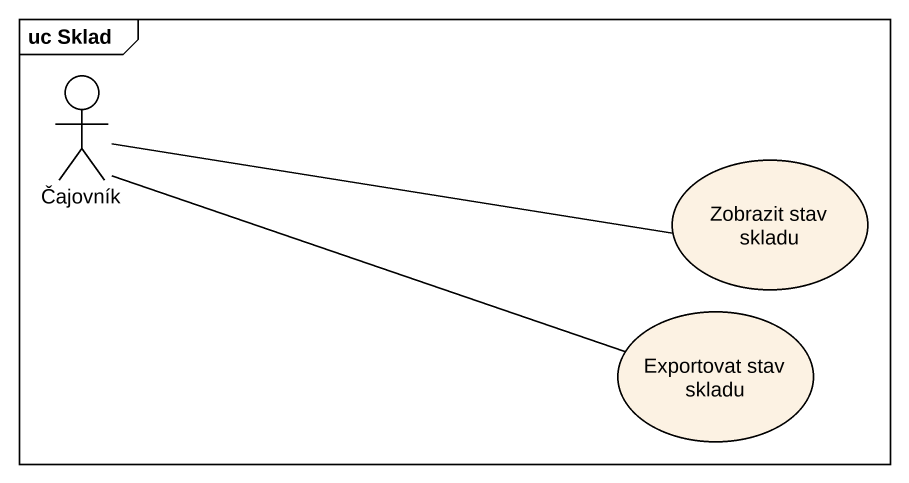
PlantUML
@startuml
mainframe uc Sklad
actor Čajovník
usecase "Zobrazit stav skladu" as Zobrazit_stav_skladu
usecase "Exportovat stav skladu" as Exportovat_stav_skladu
Čajovník -right- Zobrazit_stav_skladu
Čajovník -right- Exportovat_stav_skladu
@enduml
